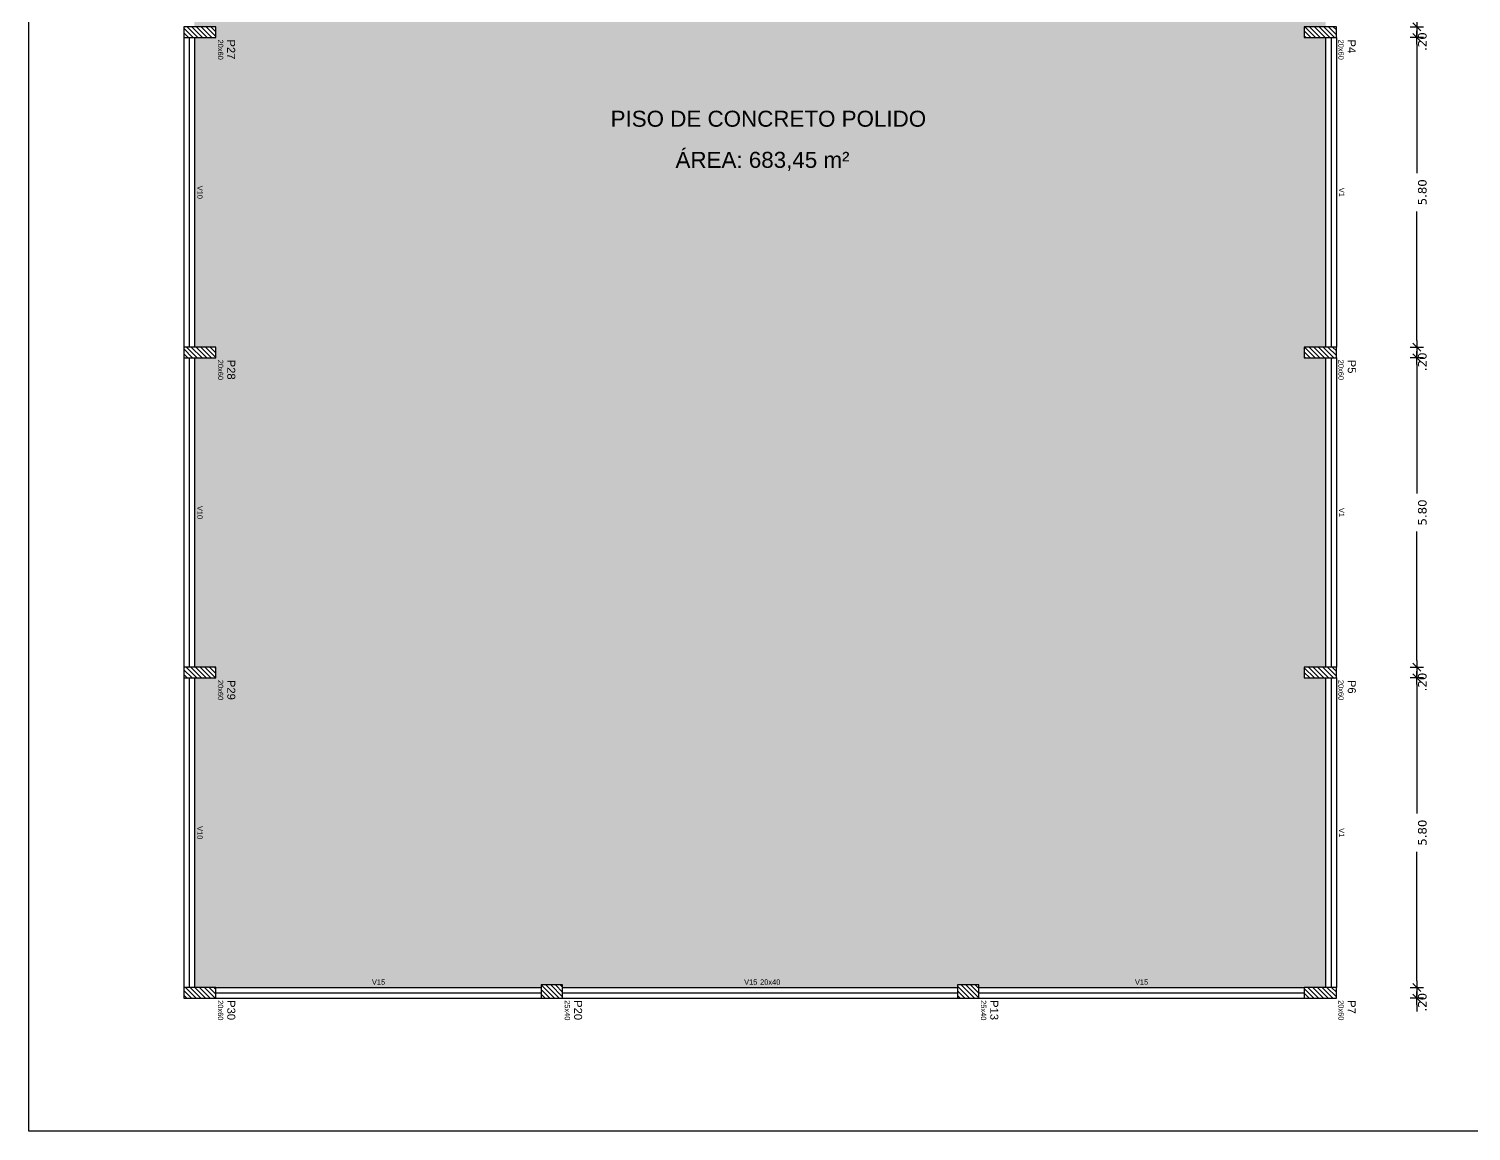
# Model space of a CAD drawing. Extents: x 25 to 1028, y -81 to 176.
# Drawn here: x 812.4 to 839.43, y 133.38 to 154.04 of the extents above; entities that cross this region are included whole.
import ezdxf

# ---------------------------------------------------------------- set-up
doc = ezdxf.new("R2010")
doc.units = 0
doc.header["$LTSCALE"] = 0.3
doc.header["$PDSIZE"] = 0.1
doc.layers.get('0').update_dxf_attribs({"linetype": 'CONTINUOUS'})
doc.layers.get('Defpoints').update_dxf_attribs({"linetype": 'CONTINUOUS'})
for name, color, linetype in [('ARQ-CTA-1_100', 1, 'CONTINUOUS'), ('FO-Eixos', 5, 'CONTINUOUS'), ('FO-Pilares', 4, 'CONTINUOUS'), ('FO-Vigas', 1, 'CONTINUOUS')]:
    doc.layers.add(name, color=color, linetype=linetype)
for name, color, linetype, lineweight in [('FO-Hachuras dos pilares', 9, 'CONTINUOUS', 5), ('FO-Textos das vigas', 7, 'CONTINUOUS', 5), ('FO-Textos dos pilares', 7, 'CONTINUOUS', 5), ('HAT', 8, 'CONTINUOUS', 15)]:
    doc.layers.add(name, color=color, linetype=linetype, lineweight=lineweight)
doc.layers.add('VPort', color=45, linetype='CONTINUOUS', plot=False)
doc.styles.add('Arial', font='arial.ttf')
doc.styles.add('FNDE Texto Cota 0100', font='verdana.ttf', dxfattribs={"height": 0.16})
doc.dimstyles.new('FNDE 1-0100', dxfattribs={"dimscale": 2.5, "dimtxt": 0.16, "dimasz": 0.05, "dimexe": 0.15, "dimexo": 0.15, "dimgap": 0.05, "dimtad": 1, "dimzin": 4, "dimdsep": 46, "dimtxsty": 'FNDE Texto Cota 0100', "dimblk": 'tic', "dimcen": 0.15, "dimdle": 0.15, "dimse1": 1, "dimse2": 1, "dimclrd": 251, "dimclre": 251, "dimclrt": 256, "dimaunit": 1, "dimadec": 3, "dimazin": 0, "dimtfac": 1, "dimtix": 1, "dimtmove": 2, "dimatfit": 3, "dimldrblk": 'tic', "dimfxl": 0.15, "dimtvp": 1, "dimtolj": 1, "dimtzin": 0, "dimarcsym": 0})
pattern_1 = [(315, (832.953963, 241.40413), (0.044194174, 0.044194174), [])]

# ---------------------------------------------------------------- blocks, each defined once
blk = doc.blocks.new('tic')
at = {"color": 251}
for p, q in [((-1, 0), (1, 0)), ((0, -1), (0, 1))]:
    blk.add_line(p, q, dxfattribs=at)
blk.add_line((-0.6, -0.6), (0.6, 0.6))
blk = doc.blocks.new('*D942')
at = {"layer": 'ARQ-CTA-1_100', "color": 251, "lineweight": -2}
for p, q in [((838.411, 159.749), (838.411, 157.331)), ((838.411, 154.199), (838.411, 156.616))]:
    blk.add_line(p, q, dxfattribs=at)
at = {"layer": 'Defpoints', "color": 0}
for p in [(836.904, 159.874), (836.904, 154.074), (838.411, 154.074)]:
    blk.add_point(p, dxfattribs=at)
at = {"layer": 'ARQ-CTA-1_100', "color": 251, "lineweight": -2, "xscale": 0.125, "yscale": 0.125, "zscale": 0.125}
for p, rotation in [((838.411, 159.874), 90), ((838.411, 154.074), 270)]:
    blk.add_blockref('tic', p, dxfattribs=dict(at, rotation=rotation))
at = {"layer": 'ARQ-CTA-1_100', "insert": (838.517, 156.974), "char_height": 0.16, "attachment_point": 5, "rotation": 90, "style": 'FNDE Texto Cota 0100'}
blk.add_mtext('\\A1;5.80', dxfattribs=at)
blk = doc.blocks.new('*D943')
at = {"layer": 'ARQ-CTA-1_100', "color": 251, "lineweight": -2}
for p, q in [((838.411, 154.199), (838.411, 154.324)), ((838.411, 154.074), (838.411, 153.874)), ((838.411, 153.749), (838.411, 153.624))]:
    blk.add_line(p, q, dxfattribs=at)
at = {"layer": 'Defpoints', "color": 0}
for p in [(836.904, 154.074), (836.904, 153.874), (838.411, 153.874)]:
    blk.add_point(p, dxfattribs=at)
at = {"layer": 'ARQ-CTA-1_100', "color": 251, "lineweight": -2, "xscale": 0.125, "yscale": 0.125, "zscale": 0.125}
for p, rotation in [((838.411, 154.074), 270), ((838.411, 153.874), 90)]:
    blk.add_blockref('tic', p, dxfattribs=dict(at, rotation=rotation))
at = {"layer": 'ARQ-CTA-1_100', "insert": (838.517, 153.798), "char_height": 0.16, "attachment_point": 5, "rotation": 90, "style": 'FNDE Texto Cota 0100'}
blk.add_mtext('\\A1;.20', dxfattribs=at)
blk = doc.blocks.new('*D944')
at = {"layer": 'ARQ-CTA-1_100', "color": 251, "lineweight": -2}
for p, q in [((838.411, 153.749), (838.411, 151.331)), ((838.411, 148.199), (838.411, 150.616))]:
    blk.add_line(p, q, dxfattribs=at)
at = {"layer": 'Defpoints', "color": 0}
for p in [(836.904, 153.874), (836.904, 148.074), (838.411, 148.074)]:
    blk.add_point(p, dxfattribs=at)
at = {"layer": 'ARQ-CTA-1_100', "color": 251, "lineweight": -2, "xscale": 0.125, "yscale": 0.125, "zscale": 0.125}
for p, rotation in [((838.411, 153.874), 90), ((838.411, 148.074), 270)]:
    blk.add_blockref('tic', p, dxfattribs=dict(at, rotation=rotation))
at = {"layer": 'ARQ-CTA-1_100', "insert": (838.517, 150.974), "char_height": 0.16, "attachment_point": 5, "rotation": 90, "style": 'FNDE Texto Cota 0100'}
blk.add_mtext('\\A1;5.80', dxfattribs=at)
blk = doc.blocks.new('*D945')
at = {"layer": 'ARQ-CTA-1_100', "color": 251, "lineweight": -2}
for p, q in [((838.411, 148.199), (838.411, 148.324)), ((838.411, 148.074), (838.411, 147.874)), ((838.411, 147.749), (838.411, 147.624))]:
    blk.add_line(p, q, dxfattribs=at)
at = {"layer": 'Defpoints', "color": 0}
for p in [(836.904, 148.074), (836.904, 147.874), (838.411, 147.874)]:
    blk.add_point(p, dxfattribs=at)
at = {"layer": 'ARQ-CTA-1_100', "color": 251, "lineweight": -2, "xscale": 0.125, "yscale": 0.125, "zscale": 0.125}
for p, rotation in [((838.411, 148.074), 270), ((838.411, 147.874), 90)]:
    blk.add_blockref('tic', p, dxfattribs=dict(at, rotation=rotation))
at = {"layer": 'ARQ-CTA-1_100', "insert": (838.517, 147.798), "char_height": 0.16, "attachment_point": 5, "rotation": 90, "style": 'FNDE Texto Cota 0100'}
blk.add_mtext('\\A1;.20', dxfattribs=at)
blk = doc.blocks.new('*D946')
at = {"layer": 'ARQ-CTA-1_100', "color": 251, "lineweight": -2}
for p, q in [((838.411, 147.749), (838.411, 145.331)), ((838.411, 142.199), (838.411, 144.616))]:
    blk.add_line(p, q, dxfattribs=at)
at = {"layer": 'Defpoints', "color": 0}
for p in [(836.904, 147.874), (836.904, 142.074), (838.411, 142.074)]:
    blk.add_point(p, dxfattribs=at)
at = {"layer": 'ARQ-CTA-1_100', "color": 251, "lineweight": -2, "xscale": 0.125, "yscale": 0.125, "zscale": 0.125}
for p, rotation in [((838.411, 147.874), 90), ((838.411, 142.074), 270)]:
    blk.add_blockref('tic', p, dxfattribs=dict(at, rotation=rotation))
at = {"layer": 'ARQ-CTA-1_100', "insert": (838.517, 144.974), "char_height": 0.16, "attachment_point": 5, "rotation": 90, "style": 'FNDE Texto Cota 0100'}
blk.add_mtext('\\A1;5.80', dxfattribs=at)
blk = doc.blocks.new('*D947')
at = {"layer": 'ARQ-CTA-1_100', "color": 251, "lineweight": -2}
for p, q in [((838.411, 142.199), (838.411, 142.324)), ((838.411, 142.074), (838.411, 141.874)), ((838.411, 141.749), (838.411, 141.624))]:
    blk.add_line(p, q, dxfattribs=at)
at = {"layer": 'Defpoints', "color": 0}
for p in [(836.904, 142.074), (836.904, 141.874), (838.411, 141.874)]:
    blk.add_point(p, dxfattribs=at)
at = {"layer": 'ARQ-CTA-1_100', "color": 251, "lineweight": -2, "xscale": 0.125, "yscale": 0.125, "zscale": 0.125}
for p, rotation in [((838.411, 142.074), 270), ((838.411, 141.874), 90)]:
    blk.add_blockref('tic', p, dxfattribs=dict(at, rotation=rotation))
at = {"layer": 'ARQ-CTA-1_100', "insert": (838.517, 141.798), "char_height": 0.16, "attachment_point": 5, "rotation": 90, "style": 'FNDE Texto Cota 0100'}
blk.add_mtext('\\A1;.20', dxfattribs=at)
blk = doc.blocks.new('*D948')
at = {"layer": 'ARQ-CTA-1_100', "color": 251, "lineweight": -2}
for p, q in [((838.411, 141.749), (838.411, 139.331)), ((838.411, 136.199), (838.411, 138.616))]:
    blk.add_line(p, q, dxfattribs=at)
at = {"layer": 'Defpoints', "color": 0}
for p in [(836.904, 141.874), (836.904, 136.074), (838.411, 136.074)]:
    blk.add_point(p, dxfattribs=at)
at = {"layer": 'ARQ-CTA-1_100', "color": 251, "lineweight": -2, "xscale": 0.125, "yscale": 0.125, "zscale": 0.125}
for p, rotation in [((838.411, 141.874), 90), ((838.411, 136.074), 270)]:
    blk.add_blockref('tic', p, dxfattribs=dict(at, rotation=rotation))
at = {"layer": 'ARQ-CTA-1_100', "insert": (838.517, 138.974), "char_height": 0.16, "attachment_point": 5, "rotation": 90, "style": 'FNDE Texto Cota 0100'}
blk.add_mtext('\\A1;5.80', dxfattribs=at)
blk = doc.blocks.new('*D949')
at = {"layer": 'ARQ-CTA-1_100', "color": 251, "lineweight": -2}
for p, q in [((838.411, 136.199), (838.411, 136.324)), ((838.411, 136.074), (838.411, 135.874)), ((838.411, 135.749), (838.411, 135.624))]:
    blk.add_line(p, q, dxfattribs=at)
at = {"layer": 'Defpoints', "color": 0}
for p in [(836.904, 136.074), (836.904, 135.874), (838.411, 135.874)]:
    blk.add_point(p, dxfattribs=at)
at = {"layer": 'ARQ-CTA-1_100', "color": 251, "lineweight": -2, "xscale": 0.125, "yscale": 0.125, "zscale": 0.125}
for p, rotation in [((838.411, 136.074), 270), ((838.411, 135.874), 90)]:
    blk.add_blockref('tic', p, dxfattribs=dict(at, rotation=rotation))
at = {"layer": 'ARQ-CTA-1_100', "insert": (838.517, 135.798), "char_height": 0.16, "attachment_point": 5, "rotation": 90, "style": 'FNDE Texto Cota 0100'}
blk.add_mtext('\\A1;.20', dxfattribs=at)

msp = doc.modelspace()

# ---------------------------------------------------------------- hatches: boundary and pattern name
at = {"layer": 'FO-Hachuras dos pilares', "linetype": 'Continuous'}
h = msp.add_hatch(dxfattribs=at)
h.set_pattern_fill('ANSI31', color=256, scale=0.5, angle=-90, style=0)
h.set_pattern_definition(pattern_1)
h.paths.add_polyline_path([(815.30446329, 154.07363265), (815.30446329, 153.97363265), (815.30446329, 153.87363265), (815.60446329, 153.87363265), (815.90446329, 153.87363265), (815.90446329, 153.97363265), (815.90446329, 154.07363265), (815.60446329, 154.07363265)])
h = msp.add_hatch(dxfattribs=at)
h.set_pattern_fill('ANSI31', color=256, scale=0.5, angle=-90, style=0)
h.set_pattern_definition(pattern_1)
h.paths.add_polyline_path([(836.30446329, 154.07363265), (836.30446329, 153.97363265), (836.30446329, 153.87363265), (836.60446329, 153.87363265), (836.90446329, 153.87363265), (836.90446329, 153.97363265), (836.90446329, 154.07363265), (836.60446329, 154.07363265)])
h = msp.add_hatch(dxfattribs=at)
h.set_pattern_fill('ANSI31', color=256, scale=0.5, angle=-90, style=0)
h.set_pattern_definition(pattern_1)
h.paths.add_polyline_path([(815.30446329, 148.07363265), (815.30446329, 147.97363265), (815.30446329, 147.87363265), (815.60446329, 147.87363265), (815.90446329, 147.87363265), (815.90446329, 147.97363265), (815.90446329, 148.07363265), (815.60446329, 148.07363265)])
h = msp.add_hatch(dxfattribs=at)
h.set_pattern_fill('ANSI31', color=256, scale=0.5, angle=-90, style=0)
h.set_pattern_definition(pattern_1)
h.paths.add_polyline_path([(836.30446329, 148.07363265), (836.30446329, 147.97363265), (836.30446329, 147.87363265), (836.60446329, 147.87363265), (836.90446329, 147.87363265), (836.90446329, 147.97363265), (836.90446329, 148.07363265), (836.60446329, 148.07363265)])
h = msp.add_hatch(dxfattribs=at)
h.set_pattern_fill('ANSI31', color=256, scale=0.5, angle=-90, style=0)
h.set_pattern_definition(pattern_1)
h.paths.add_polyline_path([(815.30446329, 142.07363265), (815.30446329, 141.97363265), (815.30446329, 141.87363265), (815.60446329, 141.87363265), (815.90446329, 141.87363265), (815.90446329, 141.97363265), (815.90446329, 142.07363265), (815.60446329, 142.07363265)])
h = msp.add_hatch(dxfattribs=at)
h.set_pattern_fill('ANSI31', color=256, scale=0.5, angle=-90, style=0)
h.set_pattern_definition(pattern_1)
h.paths.add_polyline_path([(836.30446329, 142.07363265), (836.30446329, 141.97363265), (836.30446329, 141.87363265), (836.60446329, 141.87363265), (836.90446329, 141.87363265), (836.90446329, 141.97363265), (836.90446329, 142.07363265), (836.60446329, 142.07363265)])
h = msp.add_hatch(dxfattribs=at)
h.set_pattern_fill('ANSI31', color=256, scale=0.5, angle=-90, style=0)
h.set_pattern_definition(pattern_1)
h.paths.add_polyline_path([(815.30446329, 136.07363265), (815.30446329, 135.97363265), (815.30446329, 135.87363265), (815.60446329, 135.87363265), (815.90446329, 135.87363265), (815.90446329, 135.97363265), (815.90446329, 136.07363265), (815.60446329, 136.07363265)])
h = msp.add_hatch(dxfattribs=at)
h.set_pattern_fill('ANSI31', color=256, scale=0.5, angle=-90, style=0)
h.set_pattern_definition(pattern_1)
h.paths.add_polyline_path([(822.00446329, 136.12363265), (822.00446329, 135.99863265), (822.00446329, 135.87363265), (822.20446329, 135.87363265), (822.40446329, 135.87363265), (822.40446329, 135.99863265), (822.40446329, 136.12363265), (822.20446329, 136.12363265)])
h = msp.add_hatch(dxfattribs=at)
h.set_pattern_fill('ANSI31', color=256, scale=0.5, angle=-90, style=0)
h.set_pattern_definition(pattern_1)
h.paths.add_polyline_path([(829.80446329, 136.12363265), (829.80446329, 135.99863265), (829.80446329, 135.87363265), (830.00446329, 135.87363265), (830.20446329, 135.87363265), (830.20446329, 135.99863265), (830.20446329, 136.12363265), (830.00446329, 136.12363265)])
h = msp.add_hatch(dxfattribs=at)
h.set_pattern_fill('ANSI31', color=256, scale=0.5, angle=-90, style=0)
h.set_pattern_definition(pattern_1)
h.paths.add_polyline_path([(836.30446329, 136.07363265), (836.30446329, 135.97363265), (836.30446329, 135.87363265), (836.60446329, 135.87363265), (836.90446329, 135.87363265), (836.90446329, 135.97363265), (836.90446329, 136.07363265), (836.60446329, 136.07363265)])
at = {"layer": 'HAT'}
h = msp.add_hatch(dxfattribs=at)
h.set_pattern_fill('DOTS', color=256, scale=0.1)
h.set_pattern_definition([(0, (-57.71897, 0), (0.079375, 0.15875), [0, -0.15875])])
edge = h.paths.add_edge_path()
edge.add_line((816.07896329, 168.42363265), (816.07946329, 165.87363265))
edge.add_line((816.07946329, 165.87363265), (815.50446329, 165.87363265))
edge.add_line((815.50446329, 165.87363265), (815.50446329, 160.07363265))
edge.add_line((815.50446329, 160.07363265), (815.90446329, 160.07363265))
edge.add_line((815.90446329, 160.07363265), (815.90446329, 159.87363265))
edge.add_line((815.90446329, 159.87363265), (815.50446329, 159.87363265))
edge.add_line((815.50446329, 159.87363265), (815.50446329, 154.07363265))
edge.add_line((815.50446329, 154.07363265), (815.90446329, 154.07363265))
edge.add_line((815.90446329, 154.07363265), (815.90446329, 153.87363265))
edge.add_line((815.90446329, 153.87363265), (815.50446329, 153.87363265))
edge.add_line((815.50446329, 153.87363265), (815.50446329, 148.07363265))
edge.add_line((815.50446329, 148.07363265), (815.90446329, 148.07363265))
edge.add_line((815.90446329, 148.07363265), (815.90446329, 147.87363265))
edge.add_line((815.90446329, 147.87363265), (815.50446329, 147.87363265))
edge.add_line((815.50446329, 147.87363265), (815.50446329, 142.07363265))
edge.add_line((815.50446329, 142.07363265), (815.90446329, 142.07363265))
edge.add_line((815.90446329, 142.07363265), (815.90446329, 141.87363265))
edge.add_line((815.90446329, 141.87363265), (815.50446329, 141.87363265))
edge.add_line((815.50446329, 141.87363265), (815.50446329, 136.07363265))
edge.add_line((815.50446329, 136.07363265), (822.00446329, 136.07373265))
edge.add_line((822.00446329, 136.07373265), (822.00446329, 136.12363265))
edge.add_line((822.00446329, 136.12363265), (822.40446329, 136.12363265))
edge.add_line((822.40446329, 136.12363265), (822.40446329, 136.07363265))
edge.add_line((822.40446329, 136.07363265), (829.80446329, 136.07363265))
edge.add_line((829.80446329, 136.07363265), (829.80446329, 136.12363265))
edge.add_line((829.80446329, 136.12363265), (830.20446329, 136.12363265))
edge.add_line((830.20446329, 136.12363265), (830.20446329, 136.07363265))
edge.add_line((830.20446329, 136.07363265), (836.70446329, 136.07363265))
edge.add_line((836.70446329, 136.07363265), (836.70446329, 141.87363265))
edge.add_line((836.70446329, 141.87363265), (836.30446329, 141.87363265))
edge.add_line((836.30446329, 141.87363265), (836.30446329, 142.07363265))
edge.add_line((836.30446329, 142.07363265), (836.70446329, 142.07363265))
edge.add_line((836.70446329, 142.07363265), (836.70446329, 147.87363265))
edge.add_line((836.70446329, 147.87363265), (836.30446329, 147.87363265))
edge.add_line((836.30446329, 147.87363265), (836.30446329, 148.07363265))
edge.add_line((836.30446329, 148.07363265), (836.70446329, 148.07363265))
edge.add_line((836.70446329, 148.07363265), (836.70446329, 153.87363265))
edge.add_line((836.70446329, 153.87363265), (836.30446329, 153.87363265))
edge.add_line((836.30446329, 153.87363265), (836.30446329, 154.07363265))
edge.add_line((836.30446329, 154.07363265), (836.70446329, 154.07363265))
edge.add_line((836.70446329, 154.07363265), (836.70446329, 159.87363265))
edge.add_line((836.70446329, 159.87363265), (836.30446329, 159.87363265))
edge.add_line((836.30446329, 159.87363265), (836.30446329, 160.07363265))
edge.add_line((836.30446329, 160.07363265), (836.70446329, 160.07363265))
edge.add_line((836.70446329, 160.07363265), (836.70446329, 165.87363265))
edge.add_line((836.70446329, 165.87363265), (836.12946329, 165.87363265))
edge.add_line((836.12946329, 165.87363265), (836.12946329, 168.42314215))
edge.add_line((836.12946329, 168.42314215), (826.88946329, 168.42363265))
edge.add_line((826.88946329, 168.42363265), (826.88946329, 169.22363265))
edge.add_line((826.88946329, 169.22363265), (825.31946329, 169.22363265))
edge.add_line((825.31946329, 169.22363265), (825.31946329, 168.42363265))
edge.add_line((825.31946329, 168.42363265), (816.07896365, 168.42182079))

# ---------------------------------------------------------------- linework, layer by layer
at = {"layer": 'FO-Eixos'}
for p, q in [((815.40446329, 153.87363265), (815.40446329, 148.07363265)), ((836.80446329, 153.87363265), (836.80446329, 148.07363265)), ((815.40446329, 147.87363265), (815.40446329, 142.07363265)), ((836.80446329, 147.87363265), (836.80446329, 142.07363265)), ((815.40446329, 141.87363265), (815.40446329, 136.07363265)), ((836.80446329, 141.87363265), (836.80446329, 136.07363265)), ((815.90446329, 135.97453265), (822.00446329, 135.97373265)), ((822.40446329, 135.97363265), (829.80446329, 135.97363265)), ((830.20446329, 135.97363265), (836.30446329, 135.97363265))]:
    msp.add_line(p, q, dxfattribs=at)
at = {"layer": 'FO-Pilares'}
for points in [[(815.30446329, 154.07363265), (815.30446329, 153.97363265), (815.30446329, 153.87363265), (815.60446329, 153.87363265), (815.90446329, 153.87363265), (815.90446329, 153.97363265), (815.90446329, 154.07363265), (815.60446329, 154.07363265), (815.30446329, 154.07363265)], [(836.30446329, 154.07363265), (836.30446329, 153.97363265), (836.30446329, 153.87363265), (836.60446329, 153.87363265), (836.90446329, 153.87363265), (836.90446329, 153.97363265), (836.90446329, 154.07363265), (836.60446329, 154.07363265), (836.30446329, 154.07363265)], [(815.30446329, 148.07363265), (815.30446329, 147.97363265), (815.30446329, 147.87363265), (815.60446329, 147.87363265), (815.90446329, 147.87363265), (815.90446329, 147.97363265), (815.90446329, 148.07363265), (815.60446329, 148.07363265), (815.30446329, 148.07363265)], [(836.30446329, 148.07363265), (836.30446329, 147.97363265), (836.30446329, 147.87363265), (836.60446329, 147.87363265), (836.90446329, 147.87363265), (836.90446329, 147.97363265), (836.90446329, 148.07363265), (836.60446329, 148.07363265), (836.30446329, 148.07363265)], [(815.30446329, 142.07363265), (815.30446329, 141.97363265), (815.30446329, 141.87363265), (815.60446329, 141.87363265), (815.90446329, 141.87363265), (815.90446329, 141.97363265), (815.90446329, 142.07363265), (815.60446329, 142.07363265), (815.30446329, 142.07363265)], [(836.30446329, 142.07363265), (836.30446329, 141.97363265), (836.30446329, 141.87363265), (836.60446329, 141.87363265), (836.90446329, 141.87363265), (836.90446329, 141.97363265), (836.90446329, 142.07363265), (836.60446329, 142.07363265), (836.30446329, 142.07363265)], [(815.30446329, 136.07363265), (815.30446329, 135.97363265), (815.30446329, 135.87363265), (815.60446329, 135.87363265), (815.90446329, 135.87363265), (815.90446329, 135.97363265), (815.90446329, 136.07363265), (815.60446329, 136.07363265), (815.30446329, 136.07363265)], [(822.00446329, 136.12363265), (822.00446329, 135.99863265), (822.00446329, 135.87363265), (822.20446329, 135.87363265), (822.40446329, 135.87363265), (822.40446329, 135.99863265), (822.40446329, 136.12363265), (822.20446329, 136.12363265), (822.00446329, 136.12363265)], [(829.80446329, 136.12363265), (829.80446329, 135.99863265), (829.80446329, 135.87363265), (830.00446329, 135.87363265), (830.20446329, 135.87363265), (830.20446329, 135.99863265), (830.20446329, 136.12363265), (830.00446329, 136.12363265), (829.80446329, 136.12363265)], [(836.30446329, 136.07363265), (836.30446329, 135.97363265), (836.30446329, 135.87363265), (836.60446329, 135.87363265), (836.90446329, 135.87363265), (836.90446329, 135.97363265), (836.90446329, 136.07363265), (836.60446329, 136.07363265), (836.30446329, 136.07363265)]]:
    msp.add_lwpolyline(points, close=True, dxfattribs=at)
at = {"layer": 'FO-Vigas'}
for p, q in [((815.30446329, 153.87363265), (815.30446329, 148.07363265)), ((815.50446329, 153.87363265), (815.50446329, 148.07363265)), ((836.70446329, 153.87363265), (836.70446329, 148.07363265)), ((836.90446329, 153.87363265), (836.90446329, 148.07363265)), ((815.30446329, 147.87363265), (815.30446329, 142.07363265)), ((815.50446329, 147.87363265), (815.50446329, 142.07363265)), ((836.70446329, 147.87363265), (836.70446329, 142.07363265)), ((836.90446329, 147.87363265), (836.90446329, 142.07363265)), ((815.30446329, 141.87363265), (815.30446329, 136.07363265)), ((815.50446329, 141.87363265), (815.50446329, 136.07363265)), ((836.70446329, 141.87363265), (836.70446329, 136.07363265)), ((836.90446329, 141.87363265), (836.90446329, 136.07363265)), ((815.90446329, 136.07453265), (822.00446329, 136.07373265)), ((822.40446329, 136.07363265), (829.80446329, 136.07363265)), ((830.20446329, 136.07363265), (836.30446329, 136.07363265)), ((815.90446329, 135.87453265), (822.00445029, 135.87373265)), ((822.40446329, 135.87363265), (829.80446329, 135.87363265)), ((830.20446329, 135.87363265), (836.30446329, 135.87363265))]:
    msp.add_line(p, q, dxfattribs=at)
at = {"layer": 'VPort'}
msp.add_lwpolyline([(812.40033924, 175.74082968), (858.72820673, 175.74082968), (858.72820673, 133.38176682), (812.40033924, 133.38176682)], close=True, dxfattribs=at)

# ---------------------------------------------------------------- texts
at = {"layer": 'FO-Textos das vigas', "char_height": 0.1, "line_spacing_factor": 0.798, "style": 'Arial'}
for s, insert, width, attachment_point, rotation in [('V10', (815.55446329, 150.97363265), 0.36, 8, 270), ('V1', (836.95446329, 150.97363265), 0.24, 8, 270), ('V10', (815.55446329, 144.97363265), 0.36, 8, 270), ('V1', (836.95446329, 144.97363265), 0.24, 8, 270), ('V10', (815.55446329, 138.97363265), 0.36, 8, 270), ('V1', (836.95446329, 138.97363265), 0.24, 8, 270), ('V15', (818.95446329, 136.12413265), 0.36, 8, 0.000210459), ('V15', (826.05446329, 136.12363265), 0.36, 9, 0.000210459), ('20x40', (826.10446329, 136.12363265), 0.6, 7, 0.000210459), ('V15', (833.25446329, 136.12363265), 0.36, 8, 0.000210459)]:
    msp.add_mtext(s, dxfattribs=dict(at, insert=insert, width=width, attachment_point=attachment_point, rotation=rotation))
at = {"layer": 'FO-Textos dos pilares', "attachment_point": 7, "rotation": 270, "line_spacing_factor": 0.798, "style": 'Arial'}
for s, insert, char_height, width in [('20x60', (815.94196329, 153.83613265), 0.1, 0.6), ('P27', (816.11696329, 153.83613265), 0.15, 0.54), ('20x60', (836.94196329, 153.83613265), 0.1, 0.6), ('P4', (837.11696329, 153.83613265), 0.15, 0.36), ('20x60', (815.94196329, 147.83613265), 0.1, 0.6), ('P28', (816.11696329, 147.83613265), 0.15, 0.54), ('20x60', (836.94196329, 147.83613265), 0.1, 0.6), ('P5', (837.11696329, 147.83613265), 0.15, 0.36), ('20x60', (815.94196329, 141.83613265), 0.1, 0.6), ('P29', (816.11696329, 141.83613265), 0.15, 0.54), ('20x60', (836.94196329, 141.83613265), 0.1, 0.6), ('P6', (837.11696329, 141.83613265), 0.15, 0.36), ('20x60', (815.94196329, 135.83613265), 0.1, 0.6), ('P30', (816.11696329, 135.83613265), 0.15, 0.54), ('25x40', (822.44196329, 135.83613265), 0.1, 0.6), ('P20', (822.61696329, 135.83613265), 0.15, 0.54), ('25x40', (830.24196329, 135.83613265), 0.1, 0.6), ('P13', (830.41696329, 135.83613265), 0.15, 0.54), ('20x60', (836.94196329, 135.83613265), 0.1, 0.6), ('P7', (837.11696329, 135.83613265), 0.15, 0.36)]:
    msp.add_mtext(s, dxfattribs=dict(at, insert=insert, char_height=char_height, width=width))
at = {"layer": 'FO-Textos dos pilares', "char_height": 0.3, "width": 11.802201734, "attachment_point": 7, "line_spacing_factor": 0.798, "style": 'Arial'}
for s, insert in [('PISO DE CONCRETO POLIDO ', (823.30297741, 152.19788485)), ('ÁREA: 683,45 m²', (824.51981202, 151.37567467))]:
    msp.add_mtext(s, dxfattribs=dict(at, insert=insert))

# ---------------------------------------------------------------- dimensions: what is measured, and where the dimension line sits
at = {"layer": 'ARQ-CTA-1_100'}
for base, p1, p2, picture, middle in [((838.41108529, 154.07363265), (836.90446329, 159.87363265), (836.90446329, 154.07363265), '*D942', (838.51698529, 156.97363265)), ((838.41108529, 153.87363265), (836.90446329, 154.07363265), (836.90446329, 153.87363265), '*D943', (838.51698529, 153.79809565)), ((838.41108529, 148.07363265), (836.90446329, 153.87363265), (836.90446329, 148.07363265), '*D944', (838.51698529, 150.97363265)), ((838.41108529, 147.87363265), (836.90446329, 148.07363265), (836.90446329, 147.87363265), '*D945', (838.51698529, 147.79809565)), ((838.41108529, 142.07363265), (836.90446329, 147.87363265), (836.90446329, 142.07363265), '*D946', (838.51698529, 144.97363265)), ((838.41108529, 141.87363265), (836.90446329, 142.07363265), (836.90446329, 141.87363265), '*D947', (838.51698529, 141.79809565)), ((838.41108529, 136.07363265), (836.90446329, 141.87363265), (836.90446329, 136.07363265), '*D948', (838.51698529, 138.97363265)), ((838.41108529, 135.87363265), (836.90446329, 136.07363265), (836.90446329, 135.87363265), '*D949', (838.51698529, 135.79809565))]:
    dim = msp.add_linear_dim(base=base, p1=p1, p2=p2, angle=270, dimstyle='FNDE 1-0100', dxfattribs=at)
    dim.commit()
    dim.dimension.update_dxf_attribs({"geometry": picture, "text_midpoint": middle, "dimtype": 160})

doc.saveas('drawing.dxf')
